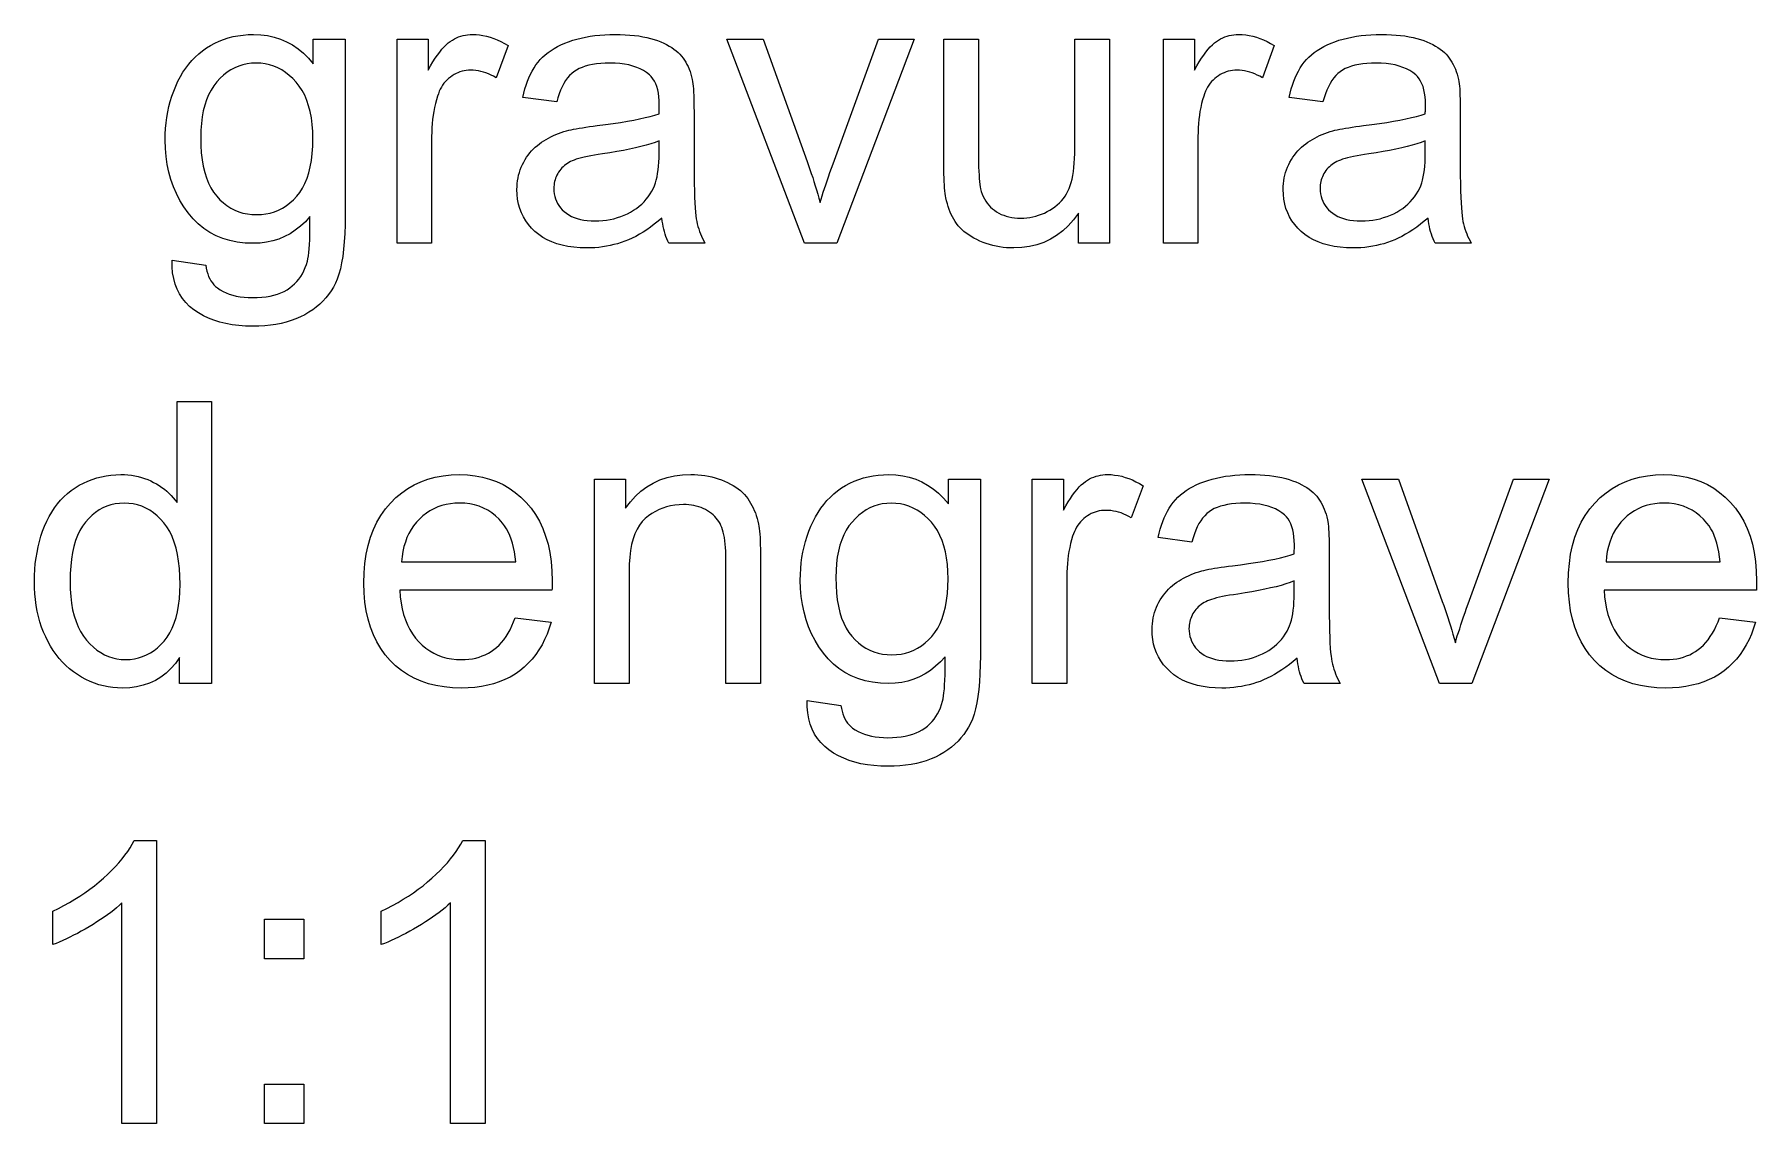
# Model space of a CAD drawing. Extents: x -99 to 297, y 0 to 529.
# Drawn here: x 225.34 to 243.66, y 377.91 to 389.49 of the extents above; entities that cross this region are included whole.
import ezdxf

# ---------------------------------------------------------------- set-up
doc = ezdxf.new("R2010")
doc.units = 0

msp = doc.modelspace()

# ---------------------------------------------------------------- linework, layer by layer
at = {"color": 7, "lineweight": 13}
for points in [[(226.8, 387.091), (227.158, 387.037), (227.163, 387.005), (227.17, 386.975), (227.179, 386.946), (227.189, 386.919), (227.2, 386.894), (227.214, 386.871), (227.229, 386.849), (227.245, 386.83), (227.263, 386.812), (227.283, 386.796), (227.311, 386.776), (227.342, 386.759), (227.374, 386.744), (227.408, 386.73), (227.445, 386.719), (227.483, 386.71), (227.524, 386.703), (227.566, 386.698), (227.611, 386.695), (227.657, 386.694), (227.707, 386.695), (227.755, 386.698), (227.8, 386.703), (227.843, 386.71), (227.884, 386.719), (227.922, 386.73), (227.958, 386.744), (227.992, 386.759), (228.023, 386.776), (228.052, 386.796), (228.079, 386.817), (228.104, 386.84), (228.128, 386.865), (228.149, 386.891), (228.169, 386.919), (228.187, 386.948), (228.203, 386.979), (228.217, 387.012), (228.23, 387.046), (228.24, 387.082), (228.246, 387.107), (228.251, 387.137), (228.255, 387.172), (228.258, 387.212), (228.261, 387.257), (228.264, 387.307), (228.265, 387.361), (228.267, 387.421), (228.267, 387.486), (228.267, 387.555), (228.218, 387.501), (228.166, 387.453), (228.111, 387.41), (228.055, 387.373), (227.996, 387.342), (227.935, 387.316), (227.871, 387.296), (227.805, 387.282), (227.736, 387.273), (227.665, 387.271), (227.578, 387.274), (227.494, 387.284), (227.415, 387.3), (227.339, 387.322), (227.268, 387.352), (227.201, 387.387), (227.137, 387.429), (227.078, 387.478), (227.023, 387.533), (226.972, 387.594), (226.925, 387.66), (226.883, 387.728), (226.846, 387.8), (226.814, 387.873), (226.787, 387.95), (226.765, 388.028), (226.748, 388.11), (226.736, 388.194), (226.729, 388.28), (226.726, 388.37), (226.727, 388.431), (226.731, 388.492), (226.736, 388.552), (226.744, 388.611), (226.754, 388.669), (226.767, 388.726), (226.781, 388.781), (226.798, 388.836), (226.817, 388.891), (226.839, 388.944), (226.862, 388.995), (226.888, 389.044), (226.915, 389.091), (226.945, 389.135), (226.977, 389.177), (227.01, 389.216), (227.046, 389.253), (227.084, 389.288), (227.123, 389.32), (227.165, 389.35), (227.209, 389.377), (227.254, 389.401), (227.3, 389.423), (227.348, 389.441), (227.398, 389.457), (227.449, 389.47), (227.501, 389.48), (227.555, 389.487), (227.61, 389.492), (227.667, 389.493), (227.743, 389.49), (227.816, 389.481), (227.886, 389.465), (227.954, 389.443), (228.018, 389.415), (228.08, 389.381), (228.14, 389.341), (228.197, 389.294), (228.251, 389.241), (228.302, 389.182), (228.302, 389.444), (228.642, 389.444), (228.642, 387.565), (228.64, 387.467), (228.637, 387.374), (228.632, 387.287), (228.625, 387.207), (228.616, 387.132), (228.604, 387.063), (228.591, 387), (228.575, 386.943), (228.558, 386.891), (228.538, 386.846), (228.516, 386.805), (228.492, 386.765), (228.465, 386.727), (228.436, 386.691), (228.405, 386.656), (228.371, 386.624), (228.334, 386.593), (228.296, 386.564), (228.254, 386.537), (228.211, 386.511), (228.165, 386.488), (228.117, 386.467), (228.067, 386.449), (228.015, 386.433), (227.961, 386.419), (227.905, 386.408), (227.846, 386.4), (227.786, 386.394), (227.724, 386.39), (227.659, 386.389), (227.583, 386.39), (227.51, 386.396), (227.439, 386.404), (227.372, 386.417), (227.308, 386.432), (227.246, 386.452), (227.188, 386.474), (227.133, 386.501), (227.08, 386.53), (227.031, 386.564), (226.986, 386.6), (226.945, 386.641), (226.91, 386.685), (226.879, 386.732), (226.853, 386.783), (226.833, 386.837), (226.817, 386.895), (226.806, 386.957), (226.801, 387.022)], [(229.194, 387.271), (229.194, 389.444), (229.526, 389.444), (229.526, 389.114), (229.551, 389.159), (229.576, 389.201), (229.6, 389.239), (229.624, 389.274), (229.648, 389.306), (229.671, 389.335), (229.694, 389.361), (229.716, 389.384), (229.738, 389.403), (229.76, 389.419), (229.782, 389.433), (229.804, 389.446), (229.826, 389.457), (229.849, 389.467), (229.873, 389.475), (229.897, 389.481), (229.921, 389.486), (229.945, 389.49), (229.971, 389.492), (229.996, 389.493), (230.034, 389.492), (230.071, 389.488), (230.108, 389.482), (230.146, 389.474), (230.184, 389.463), (230.222, 389.45), (230.26, 389.435), (230.298, 389.417), (230.336, 389.397), (230.375, 389.374), (230.248, 389.033), (230.221, 389.048), (230.194, 389.061), (230.167, 389.073), (230.14, 389.084), (230.113, 389.092), (230.086, 389.1), (230.059, 389.105), (230.032, 389.109), (230.005, 389.112), (229.978, 389.112), (229.954, 389.112), (229.93, 389.109), (229.908, 389.106), (229.885, 389.101), (229.863, 389.094), (229.842, 389.086), (229.821, 389.077), (229.8, 389.066), (229.78, 389.054), (229.761, 389.04), (229.742, 389.025), (229.725, 389.008), (229.708, 388.991), (229.693, 388.973), (229.679, 388.953), (229.665, 388.932), (229.653, 388.91), (229.642, 388.888), (229.633, 388.863), (229.624, 388.838), (229.612, 388.799), (229.602, 388.758), (229.592, 388.717), (229.584, 388.675), (229.578, 388.633), (229.572, 388.589), (229.568, 388.545), (229.565, 388.5), (229.563, 388.455), (229.562, 388.408), (229.562, 387.271)], [(232.012, 387.539), (231.971, 387.505), (231.931, 387.473), (231.891, 387.444), (231.851, 387.416), (231.811, 387.39), (231.772, 387.367), (231.733, 387.345), (231.694, 387.326), (231.656, 387.309), (231.618, 387.293), (231.58, 387.28), (231.541, 387.267), (231.502, 387.257), (231.462, 387.247), (231.422, 387.239), (231.381, 387.233), (231.339, 387.228), (231.297, 387.224), (231.255, 387.222), (231.212, 387.222), (231.142, 387.223), (231.075, 387.229), (231.012, 387.237), (230.952, 387.25), (230.895, 387.265), (230.842, 387.285), (230.792, 387.307), (230.745, 387.334), (230.701, 387.363), (230.661, 387.397), (230.625, 387.432), (230.592, 387.47), (230.563, 387.51), (230.538, 387.552), (230.517, 387.596), (230.5, 387.641), (230.486, 387.689), (230.477, 387.739), (230.471, 387.79), (230.469, 387.844), (230.47, 387.875), (230.472, 387.906), (230.475, 387.937), (230.481, 387.967), (230.487, 387.996), (230.495, 388.025), (230.505, 388.054), (230.515, 388.081), (230.528, 388.109), (230.542, 388.135), (230.557, 388.161), (230.572, 388.186), (230.589, 388.21), (230.607, 388.233), (230.625, 388.254), (230.645, 388.275), (230.665, 388.294), (230.687, 388.313), (230.709, 388.331), (230.732, 388.347), (230.756, 388.363), (230.78, 388.377), (230.805, 388.391), (230.831, 388.405), (230.857, 388.417), (230.884, 388.429), (230.911, 388.44), (230.939, 388.45), (230.968, 388.459), (230.997, 388.468), (231.02, 388.474), (231.045, 388.479), (231.072, 388.485), (231.101, 388.49), (231.133, 388.496), (231.167, 388.501), (231.203, 388.507), (231.241, 388.512), (231.282, 388.518), (231.324, 388.523), (231.411, 388.534), (231.493, 388.545), (231.571, 388.557), (231.644, 388.569), (231.712, 388.581), (231.775, 388.594), (231.834, 388.608), (231.887, 388.621), (231.937, 388.635), (231.981, 388.65), (231.982, 388.665), (231.982, 388.678), (231.982, 388.69), (231.983, 388.702), (231.983, 388.712), (231.983, 388.721), (231.983, 388.729), (231.983, 388.736), (231.983, 388.741), (231.983, 388.746), (231.982, 388.79), (231.979, 388.831), (231.974, 388.869), (231.967, 388.905), (231.957, 388.938), (231.946, 388.968), (231.932, 388.996), (231.916, 389.021), (231.899, 389.044), (231.879, 389.063), (231.849, 389.087), (231.817, 389.108), (231.782, 389.127), (231.744, 389.143), (231.703, 389.157), (231.66, 389.168), (231.614, 389.177), (231.565, 389.183), (231.514, 389.187), (231.459, 389.188), (231.409, 389.187), (231.361, 389.184), (231.316, 389.18), (231.273, 389.174), (231.234, 389.165), (231.197, 389.155), (231.162, 389.143), (231.131, 389.13), (231.102, 389.114), (231.076, 389.097), (231.052, 389.077), (231.029, 389.055), (231.007, 389.03), (230.987, 389.002), (230.968, 388.971), (230.95, 388.937), (230.934, 388.901), (230.919, 388.862), (230.905, 388.82), (230.893, 388.775), (230.532, 388.824), (230.543, 388.869), (230.555, 388.913), (230.568, 388.955), (230.582, 388.995), (230.597, 389.033), (230.614, 389.069), (230.632, 389.104), (230.652, 389.137), (230.672, 389.168), (230.694, 389.197), (230.718, 389.225), (230.743, 389.252), (230.771, 389.277), (230.8, 389.301), (230.832, 389.323), (230.865, 389.344), (230.901, 389.364), (230.938, 389.383), (230.978, 389.4), (231.019, 389.416), (231.063, 389.431), (231.107, 389.444), (231.153, 389.455), (231.2, 389.465), (231.249, 389.474), (231.299, 389.481), (231.35, 389.486), (231.403, 389.49), (231.457, 389.492), (231.513, 389.493), (231.567, 389.492), (231.62, 389.49), (231.67, 389.487), (231.719, 389.483), (231.765, 389.477), (231.809, 389.469), (231.851, 389.461), (231.891, 389.451), (231.929, 389.44), (231.965, 389.428), (231.999, 389.414), (232.031, 389.4), (232.061, 389.385), (232.089, 389.37), (232.116, 389.354), (232.14, 389.337), (232.163, 389.319), (232.184, 389.301), (232.203, 389.282), (232.221, 389.263), (232.237, 389.242), (232.251, 389.221), (232.265, 389.199), (232.278, 389.175), (232.29, 389.151), (232.301, 389.125), (232.311, 389.098), (232.32, 389.071), (232.328, 389.042), (232.335, 389.012), (232.339, 388.992), (232.342, 388.968), (232.345, 388.942), (232.347, 388.913), (232.349, 388.88), (232.351, 388.845), (232.352, 388.806), (232.353, 388.765), (232.353, 388.72), (232.354, 388.672), (232.354, 388.181), (232.354, 388.082), (232.355, 387.991), (232.356, 387.907), (232.357, 387.831), (232.36, 387.762), (232.362, 387.701), (232.365, 387.647), (232.369, 387.601), (232.373, 387.563), (232.377, 387.532), (232.382, 387.504), (232.388, 387.478), (232.395, 387.451), (232.403, 387.424), (232.412, 387.398), (232.422, 387.372), (232.433, 387.347), (232.444, 387.321), (232.457, 387.296), (232.47, 387.271), (232.086, 387.271), (232.075, 387.294), (232.064, 387.318), (232.055, 387.343), (232.046, 387.369), (232.038, 387.395), (232.032, 387.422), (232.025, 387.45), (232.02, 387.479), (232.016, 387.508)], [(233.528, 387.271), (232.702, 389.444), (233.09, 389.444), (233.557, 388.142), (233.572, 388.1), (233.587, 388.057), (233.601, 388.014), (233.616, 387.971), (233.63, 387.928), (233.643, 387.884), (233.657, 387.839), (233.67, 387.795), (233.683, 387.75), (233.696, 387.704), (233.706, 387.74), (233.717, 387.776), (233.729, 387.814), (233.742, 387.853), (233.755, 387.894), (233.769, 387.936), (233.784, 387.979), (233.8, 388.024), (233.816, 388.07), (233.833, 388.118), (234.316, 389.444), (234.695, 389.444), (233.872, 387.271)], [(236.444, 387.271), (236.444, 387.59), (236.392, 387.52), (236.336, 387.457), (236.276, 387.402), (236.212, 387.354), (236.145, 387.314), (236.074, 387.28), (236, 387.255), (235.922, 387.236), (235.84, 387.225), (235.755, 387.222), (235.717, 387.222), (235.679, 387.224), (235.642, 387.228), (235.605, 387.233), (235.569, 387.24), (235.533, 387.248), (235.498, 387.258), (235.463, 387.269), (235.429, 387.281), (235.396, 387.295), (235.363, 387.31), (235.332, 387.326), (235.303, 387.343), (235.276, 387.36), (235.25, 387.378), (235.226, 387.397), (235.204, 387.417), (235.184, 387.437), (235.165, 387.458), (235.148, 387.48), (235.132, 387.503), (235.118, 387.527), (235.104, 387.552), (235.091, 387.578), (235.079, 387.604), (235.068, 387.632), (235.058, 387.661), (235.049, 387.691), (235.041, 387.722), (235.034, 387.754), (235.03, 387.777), (235.026, 387.802), (235.023, 387.83), (235.02, 387.861), (235.018, 387.894), (235.016, 387.929), (235.014, 387.968), (235.013, 388.008), (235.012, 388.052), (235.012, 388.097), (235.012, 389.444), (235.38, 389.444), (235.38, 388.239), (235.38, 388.183), (235.381, 388.131), (235.382, 388.082), (235.384, 388.038), (235.386, 387.997), (235.388, 387.96), (235.391, 387.927), (235.395, 387.897), (235.398, 387.872), (235.403, 387.85), (235.41, 387.821), (235.42, 387.794), (235.431, 387.768), (235.443, 387.744), (235.457, 387.72), (235.473, 387.698), (235.49, 387.677), (235.508, 387.657), (235.528, 387.639), (235.55, 387.622), (235.573, 387.606), (235.597, 387.592), (235.622, 387.579), (235.649, 387.569), (235.676, 387.559), (235.704, 387.552), (235.734, 387.546), (235.764, 387.542), (235.796, 387.54), (235.828, 387.539), (235.861, 387.54), (235.894, 387.542), (235.926, 387.546), (235.958, 387.552), (235.989, 387.56), (236.02, 387.569), (236.05, 387.58), (236.081, 387.593), (236.11, 387.608), (236.139, 387.624), (236.168, 387.641), (236.194, 387.66), (236.219, 387.68), (236.242, 387.701), (236.264, 387.724), (236.283, 387.748), (236.301, 387.773), (236.318, 387.799), (236.332, 387.826), (236.345, 387.855), (236.357, 387.885), (236.367, 387.919), (236.376, 387.955), (236.384, 387.993), (236.39, 388.034), (236.396, 388.078), (236.4, 388.124), (236.403, 388.173), (236.405, 388.225), (236.405, 388.28), (236.405, 389.444), (236.774, 389.444), (236.774, 387.271)], [(237.347, 387.271), (237.347, 389.444), (237.678, 389.444), (237.678, 389.114), (237.704, 389.159), (237.728, 389.201), (237.753, 389.239), (237.777, 389.274), (237.8, 389.306), (237.824, 389.335), (237.846, 389.361), (237.869, 389.384), (237.891, 389.403), (237.913, 389.419), (237.934, 389.433), (237.956, 389.446), (237.979, 389.457), (238.002, 389.467), (238.025, 389.475), (238.049, 389.481), (238.074, 389.486), (238.098, 389.49), (238.123, 389.492), (238.149, 389.493), (238.186, 389.492), (238.224, 389.488), (238.261, 389.482), (238.299, 389.474), (238.337, 389.463), (238.375, 389.45), (238.413, 389.435), (238.451, 389.417), (238.489, 389.397), (238.528, 389.374), (238.401, 389.033), (238.374, 389.048), (238.347, 389.061), (238.32, 389.073), (238.293, 389.084), (238.266, 389.092), (238.239, 389.1), (238.212, 389.105), (238.185, 389.109), (238.158, 389.112), (238.131, 389.112), (238.107, 389.112), (238.083, 389.109), (238.06, 389.106), (238.038, 389.101), (238.016, 389.094), (237.995, 389.086), (237.974, 389.077), (237.953, 389.066), (237.933, 389.054), (237.914, 389.04), (237.895, 389.025), (237.877, 389.008), (237.861, 388.991), (237.846, 388.973), (237.831, 388.953), (237.818, 388.932), (237.806, 388.91), (237.795, 388.888), (237.785, 388.863), (237.777, 388.838), (237.765, 388.799), (237.754, 388.758), (237.745, 388.717), (237.737, 388.675), (237.731, 388.633), (237.725, 388.589), (237.721, 388.545), (237.718, 388.5), (237.716, 388.455), (237.715, 388.408), (237.715, 387.271)], [(240.165, 387.539), (240.124, 387.505), (240.083, 387.473), (240.043, 387.444), (240.003, 387.416), (239.964, 387.39), (239.925, 387.367), (239.886, 387.345), (239.847, 387.326), (239.809, 387.309), (239.771, 387.293), (239.733, 387.28), (239.694, 387.267), (239.655, 387.257), (239.615, 387.247), (239.575, 387.239), (239.534, 387.233), (239.492, 387.228), (239.45, 387.224), (239.408, 387.222), (239.365, 387.222), (239.295, 387.223), (239.228, 387.229), (239.165, 387.237), (239.105, 387.25), (239.048, 387.265), (238.994, 387.285), (238.944, 387.307), (238.898, 387.334), (238.854, 387.363), (238.814, 387.397), (238.778, 387.432), (238.745, 387.47), (238.716, 387.51), (238.691, 387.552), (238.67, 387.596), (238.652, 387.641), (238.639, 387.689), (238.629, 387.739), (238.624, 387.79), (238.622, 387.844), (238.622, 387.875), (238.625, 387.906), (238.628, 387.937), (238.633, 387.967), (238.64, 387.996), (238.648, 388.025), (238.657, 388.054), (238.668, 388.081), (238.681, 388.109), (238.694, 388.135), (238.709, 388.161), (238.725, 388.186), (238.742, 388.21), (238.76, 388.233), (238.778, 388.254), (238.798, 388.275), (238.818, 388.294), (238.839, 388.313), (238.862, 388.331), (238.885, 388.347), (238.909, 388.363), (238.933, 388.377), (238.958, 388.391), (238.984, 388.405), (239.01, 388.417), (239.037, 388.429), (239.064, 388.44), (239.092, 388.45), (239.121, 388.459), (239.15, 388.468), (239.172, 388.474), (239.197, 388.479), (239.225, 388.485), (239.254, 388.49), (239.286, 388.496), (239.32, 388.501), (239.356, 388.507), (239.394, 388.512), (239.434, 388.518), (239.477, 388.523), (239.564, 388.534), (239.646, 388.545), (239.724, 388.557), (239.796, 388.569), (239.864, 388.581), (239.928, 388.594), (239.986, 388.608), (240.04, 388.621), (240.089, 388.635), (240.134, 388.65), (240.134, 388.665), (240.135, 388.678), (240.135, 388.69), (240.135, 388.702), (240.136, 388.712), (240.136, 388.721), (240.136, 388.729), (240.136, 388.736), (240.136, 388.741), (240.136, 388.746), (240.135, 388.79), (240.132, 388.831), (240.127, 388.869), (240.119, 388.905), (240.11, 388.938), (240.098, 388.968), (240.085, 388.996), (240.069, 389.021), (240.052, 389.044), (240.032, 389.063), (240.002, 389.087), (239.97, 389.108), (239.935, 389.127), (239.897, 389.143), (239.856, 389.157), (239.813, 389.168), (239.767, 389.177), (239.718, 389.183), (239.666, 389.187), (239.612, 389.188), (239.562, 389.187), (239.514, 389.184), (239.468, 389.18), (239.426, 389.174), (239.386, 389.165), (239.349, 389.155), (239.315, 389.143), (239.283, 389.13), (239.255, 389.114), (239.228, 389.097), (239.204, 389.077), (239.182, 389.055), (239.16, 389.03), (239.14, 389.002), (239.121, 388.971), (239.103, 388.937), (239.087, 388.901), (239.072, 388.862), (239.058, 388.82), (239.045, 388.775), (238.685, 388.824), (238.696, 388.869), (238.707, 388.913), (238.72, 388.955), (238.735, 388.995), (238.75, 389.033), (238.767, 389.069), (238.785, 389.104), (238.804, 389.137), (238.825, 389.168), (238.847, 389.197), (238.87, 389.225), (238.896, 389.252), (238.923, 389.277), (238.953, 389.301), (238.984, 389.323), (239.018, 389.344), (239.054, 389.364), (239.091, 389.383), (239.131, 389.4), (239.172, 389.416), (239.215, 389.431), (239.26, 389.444), (239.306, 389.455), (239.353, 389.465), (239.402, 389.474), (239.452, 389.481), (239.503, 389.486), (239.556, 389.49), (239.61, 389.492), (239.665, 389.493), (239.72, 389.492), (239.773, 389.49), (239.823, 389.487), (239.871, 389.483), (239.918, 389.477), (239.962, 389.469), (240.004, 389.461), (240.044, 389.451), (240.082, 389.44), (240.118, 389.428), (240.151, 389.414), (240.184, 389.4), (240.214, 389.385), (240.242, 389.37), (240.269, 389.354), (240.293, 389.337), (240.316, 389.319), (240.337, 389.301), (240.356, 389.282), (240.373, 389.263), (240.389, 389.242), (240.404, 389.221), (240.418, 389.199), (240.431, 389.175), (240.443, 389.151), (240.454, 389.125), (240.464, 389.098), (240.473, 389.071), (240.481, 389.042), (240.488, 389.012), (240.492, 388.992), (240.495, 388.968), (240.497, 388.942), (240.5, 388.913), (240.502, 388.88), (240.503, 388.845), (240.505, 388.806), (240.506, 388.765), (240.506, 388.72), (240.506, 388.672), (240.506, 388.181), (240.507, 388.082), (240.507, 387.991), (240.509, 387.907), (240.51, 387.831), (240.512, 387.762), (240.515, 387.701), (240.518, 387.647), (240.522, 387.601), (240.526, 387.563), (240.53, 387.532), (240.535, 387.504), (240.541, 387.478), (240.548, 387.451), (240.556, 387.424), (240.565, 387.398), (240.575, 387.372), (240.585, 387.347), (240.597, 387.321), (240.61, 387.296), (240.623, 387.271), (240.238, 387.271), (240.227, 387.294), (240.217, 387.318), (240.208, 387.343), (240.199, 387.369), (240.191, 387.395), (240.184, 387.422), (240.178, 387.45), (240.173, 387.479), (240.168, 387.508)], [(227.105, 388.396), (227.106, 388.313), (227.111, 388.234), (227.12, 388.16), (227.132, 388.091), (227.147, 388.026), (227.166, 387.966), (227.188, 387.911), (227.213, 387.86), (227.242, 387.814), (227.275, 387.772), (227.309, 387.735), (227.346, 387.701), (227.384, 387.672), (227.424, 387.646), (227.466, 387.625), (227.509, 387.607), (227.554, 387.593), (227.601, 387.583), (227.65, 387.578), (227.7, 387.576), (227.75, 387.578), (227.798, 387.583), (227.845, 387.593), (227.89, 387.607), (227.933, 387.624), (227.975, 387.646), (228.015, 387.671), (228.054, 387.701), (228.091, 387.734), (228.126, 387.771), (228.158, 387.812), (228.188, 387.858), (228.213, 387.908), (228.236, 387.963), (228.255, 388.022), (228.27, 388.085), (228.282, 388.153), (228.291, 388.226), (228.296, 388.303), (228.298, 388.384), (228.296, 388.462), (228.291, 388.536), (228.282, 388.606), (228.269, 388.672), (228.253, 388.734), (228.234, 388.792), (228.211, 388.846), (228.184, 388.897), (228.154, 388.943), (228.121, 388.986), (228.085, 389.024), (228.047, 389.058), (228.008, 389.089), (227.967, 389.115), (227.926, 389.137), (227.882, 389.156), (227.837, 389.17), (227.791, 389.18), (227.743, 389.186), (227.694, 389.188), (227.646, 389.186), (227.599, 389.18), (227.553, 389.17), (227.509, 389.156), (227.467, 389.138), (227.426, 389.116), (227.386, 389.09), (227.348, 389.06), (227.312, 389.027), (227.277, 388.989), (227.244, 388.947), (227.215, 388.901), (227.189, 388.851), (227.167, 388.798), (227.148, 388.741), (227.132, 388.68), (227.12, 388.615), (227.112, 388.546), (227.106, 388.473)], [(231.981, 388.361), (231.939, 388.345), (231.893, 388.33), (231.843, 388.314), (231.789, 388.3), (231.731, 388.286), (231.668, 388.272), (231.602, 388.259), (231.532, 388.246), (231.458, 388.234), (231.38, 388.222), (231.335, 388.216), (231.294, 388.209), (231.255, 388.202), (231.219, 388.195), (231.186, 388.187), (231.155, 388.18), (231.127, 388.172), (231.101, 388.165), (231.078, 388.157), (231.058, 388.149), (231.04, 388.14), (231.022, 388.131), (231.006, 388.121), (230.99, 388.11), (230.975, 388.098), (230.961, 388.086), (230.948, 388.073), (230.935, 388.059), (230.924, 388.044), (230.913, 388.029), (230.903, 388.013), (230.895, 387.997), (230.887, 387.98), (230.88, 387.963), (230.875, 387.946), (230.87, 387.928), (230.866, 387.91), (230.864, 387.892), (230.862, 387.873), (230.862, 387.854), (230.863, 387.825), (230.866, 387.797), (230.872, 387.77), (230.88, 387.744), (230.89, 387.719), (230.902, 387.695), (230.916, 387.672), (230.933, 387.65), (230.952, 387.628), (230.973, 387.608), (230.997, 387.59), (231.022, 387.573), (231.05, 387.558), (231.079, 387.545), (231.111, 387.535), (231.144, 387.526), (231.18, 387.519), (231.218, 387.514), (231.258, 387.511), (231.3, 387.51), (231.342, 387.511), (231.383, 387.514), (231.423, 387.518), (231.462, 387.525), (231.501, 387.533), (231.538, 387.544), (231.575, 387.556), (231.61, 387.57), (231.645, 387.586), (231.678, 387.603), (231.711, 387.622), (231.741, 387.643), (231.77, 387.665), (231.797, 387.689), (231.822, 387.713), (231.846, 387.74), (231.867, 387.767), (231.887, 387.796), (231.905, 387.826), (231.922, 387.858), (231.933, 387.884), (231.943, 387.913), (231.952, 387.944), (231.96, 387.977), (231.966, 388.012), (231.972, 388.051), (231.976, 388.091), (231.979, 388.134), (231.981, 388.179), (231.981, 388.226)], [(240.134, 388.361), (240.092, 388.345), (240.046, 388.33), (239.996, 388.314), (239.941, 388.3), (239.883, 388.286), (239.821, 388.272), (239.755, 388.259), (239.685, 388.246), (239.611, 388.234), (239.532, 388.222), (239.488, 388.216), (239.447, 388.209), (239.408, 388.202), (239.372, 388.195), (239.338, 388.187), (239.308, 388.18), (239.28, 388.172), (239.254, 388.165), (239.231, 388.157), (239.211, 388.149), (239.193, 388.14), (239.175, 388.131), (239.158, 388.121), (239.143, 388.11), (239.128, 388.098), (239.114, 388.086), (239.1, 388.073), (239.088, 388.059), (239.076, 388.044), (239.066, 388.029), (239.056, 388.013), (239.047, 387.997), (239.04, 387.98), (239.033, 387.963), (239.027, 387.946), (239.023, 387.928), (239.019, 387.91), (239.017, 387.892), (239.015, 387.873), (239.015, 387.854), (239.016, 387.825), (239.019, 387.797), (239.025, 387.77), (239.032, 387.744), (239.043, 387.719), (239.055, 387.695), (239.069, 387.672), (239.086, 387.65), (239.105, 387.628), (239.126, 387.608), (239.15, 387.59), (239.175, 387.573), (239.202, 387.558), (239.232, 387.545), (239.264, 387.535), (239.297, 387.526), (239.333, 387.519), (239.371, 387.514), (239.411, 387.511), (239.453, 387.51), (239.495, 387.511), (239.536, 387.514), (239.576, 387.518), (239.615, 387.525), (239.654, 387.533), (239.691, 387.544), (239.727, 387.556), (239.763, 387.57), (239.798, 387.586), (239.831, 387.603), (239.863, 387.622), (239.894, 387.643), (239.923, 387.665), (239.95, 387.689), (239.975, 387.713), (239.998, 387.74), (240.02, 387.767), (240.04, 387.796), (240.058, 387.826), (240.075, 387.858), (240.086, 387.884), (240.096, 387.913), (240.105, 387.944), (240.113, 387.977), (240.119, 388.012), (240.125, 388.051), (240.129, 388.091), (240.132, 388.134), (240.133, 388.179), (240.134, 388.226)], [(226.879, 382.589), (226.879, 382.863), (226.835, 382.801), (226.788, 382.746), (226.737, 382.698), (226.682, 382.656), (226.623, 382.62), (226.561, 382.591), (226.494, 382.569), (226.423, 382.552), (226.349, 382.543), (226.271, 382.539), (226.219, 382.541), (226.168, 382.545), (226.119, 382.552), (226.07, 382.562), (226.021, 382.575), (225.974, 382.591), (225.927, 382.61), (225.882, 382.631), (225.837, 382.655), (225.793, 382.683), (225.75, 382.712), (225.71, 382.745), (225.671, 382.779), (225.634, 382.815), (225.6, 382.854), (225.567, 382.895), (225.536, 382.939), (225.507, 382.985), (225.48, 383.033), (225.455, 383.083), (225.433, 383.135), (225.412, 383.189), (225.394, 383.244), (225.379, 383.3), (225.365, 383.359), (225.355, 383.419), (225.346, 383.48), (225.34, 383.543), (225.337, 383.607), (225.336, 383.673), (225.337, 383.738), (225.34, 383.801), (225.345, 383.863), (225.353, 383.924), (225.363, 383.983), (225.375, 384.042), (225.389, 384.099), (225.405, 384.155), (225.423, 384.21), (225.444, 384.263), (225.467, 384.315), (225.492, 384.365), (225.519, 384.411), (225.548, 384.456), (225.58, 384.498), (225.613, 384.537), (225.649, 384.574), (225.687, 384.608), (225.727, 384.64), (225.769, 384.67), (225.813, 384.697), (225.858, 384.721), (225.904, 384.742), (225.951, 384.76), (225.999, 384.776), (226.048, 384.788), (226.098, 384.798), (226.149, 384.805), (226.201, 384.809), (226.254, 384.811), (226.293, 384.81), (226.331, 384.808), (226.368, 384.803), (226.405, 384.798), (226.44, 384.79), (226.475, 384.781), (226.508, 384.77), (226.541, 384.758), (226.573, 384.744), (226.604, 384.728), (226.634, 384.711), (226.663, 384.693), (226.691, 384.674), (226.718, 384.654), (226.743, 384.633), (226.768, 384.611), (226.791, 384.587), (226.813, 384.563), (226.834, 384.538), (226.854, 384.512), (226.854, 385.589), (227.22, 385.589), (227.22, 382.589)], [(230.452, 383.288), (230.832, 383.241), (230.813, 383.176), (230.79, 383.114), (230.764, 383.055), (230.736, 382.998), (230.704, 382.945), (230.669, 382.895), (230.631, 382.848), (230.59, 382.803), (230.546, 382.762), (230.499, 382.724), (230.449, 382.689), (230.396, 382.657), (230.34, 382.63), (230.282, 382.606), (230.221, 382.585), (230.158, 382.569), (230.091, 382.556), (230.023, 382.547), (229.951, 382.541), (229.876, 382.539), (229.783, 382.542), (229.694, 382.551), (229.608, 382.566), (229.527, 382.586), (229.449, 382.613), (229.375, 382.645), (229.306, 382.683), (229.24, 382.727), (229.178, 382.777), (229.12, 382.833), (229.067, 382.894), (229.02, 382.96), (228.978, 383.031), (228.942, 383.106), (228.911, 383.186), (228.886, 383.271), (228.866, 383.36), (228.852, 383.454), (228.844, 383.553), (228.841, 383.657), (228.844, 383.764), (228.852, 383.866), (228.866, 383.964), (228.886, 384.056), (228.912, 384.144), (228.943, 384.226), (228.979, 384.304), (229.022, 384.377), (229.07, 384.445), (229.123, 384.508), (229.182, 384.566), (229.243, 384.617), (229.308, 384.663), (229.376, 384.702), (229.448, 384.735), (229.523, 384.762), (229.601, 384.784), (229.683, 384.799), (229.768, 384.808), (229.856, 384.811), (229.942, 384.808), (230.024, 384.799), (230.103, 384.784), (230.179, 384.763), (230.252, 384.737), (230.322, 384.704), (230.388, 384.665), (230.451, 384.621), (230.511, 384.571), (230.568, 384.514), (230.621, 384.452), (230.668, 384.386), (230.709, 384.314), (230.745, 384.238), (230.775, 384.157), (230.8, 384.071), (230.82, 383.98), (230.833, 383.885), (230.842, 383.784), (230.844, 383.679), (230.844, 383.672), (230.844, 383.665), (230.844, 383.657), (230.844, 383.648), (230.844, 383.638), (230.844, 383.628), (230.843, 383.617), (230.843, 383.606), (230.843, 383.594), (230.842, 383.581), (229.222, 383.581), (229.227, 383.511), (229.236, 383.444), (229.248, 383.381), (229.264, 383.321), (229.283, 383.265), (229.304, 383.212), (229.33, 383.162), (229.358, 383.115), (229.389, 383.072), (229.424, 383.033), (229.462, 382.996), (229.501, 382.964), (229.542, 382.936), (229.584, 382.911), (229.629, 382.89), (229.675, 382.873), (229.723, 382.859), (229.773, 382.85), (229.825, 382.844), (229.879, 382.842), (229.918, 382.843), (229.957, 382.847), (229.995, 382.852), (230.031, 382.859), (230.066, 382.869), (230.1, 382.881), (230.133, 382.894), (230.165, 382.91), (230.195, 382.928), (230.224, 382.949), (230.252, 382.971), (230.279, 382.996), (230.305, 383.024), (230.329, 383.054), (230.353, 383.087), (230.375, 383.122), (230.396, 383.16), (230.416, 383.2), (230.434, 383.243)], [(231.295, 382.589), (231.295, 384.762), (231.626, 384.762), (231.626, 384.453), (231.676, 384.521), (231.73, 384.582), (231.789, 384.635), (231.852, 384.682), (231.919, 384.721), (231.99, 384.754), (232.066, 384.779), (232.145, 384.797), (232.23, 384.807), (232.318, 384.811), (232.357, 384.81), (232.395, 384.808), (232.433, 384.805), (232.47, 384.8), (232.506, 384.793), (232.542, 384.785), (232.577, 384.776), (232.612, 384.766), (232.646, 384.754), (232.679, 384.74), (232.711, 384.726), (232.742, 384.71), (232.77, 384.694), (232.798, 384.677), (232.823, 384.659), (232.847, 384.64), (232.869, 384.62), (232.89, 384.599), (232.908, 384.578), (232.926, 384.555), (232.941, 384.532), (232.956, 384.508), (232.97, 384.482), (232.983, 384.457), (232.995, 384.43), (233.006, 384.402), (233.016, 384.374), (233.025, 384.344), (233.033, 384.314), (233.04, 384.283), (233.044, 384.261), (233.048, 384.236), (233.051, 384.208), (233.053, 384.177), (233.056, 384.142), (233.057, 384.105), (233.059, 384.064), (233.06, 384.021), (233.06, 383.974), (233.061, 383.925), (233.061, 382.589), (232.692, 382.589), (232.692, 383.91), (232.692, 383.954), (232.691, 383.996), (232.688, 384.035), (232.685, 384.072), (232.682, 384.107), (232.677, 384.14), (232.671, 384.17), (232.665, 384.198), (232.658, 384.224), (232.649, 384.247), (232.64, 384.269), (232.63, 384.29), (232.618, 384.31), (232.604, 384.329), (232.59, 384.347), (232.574, 384.365), (232.557, 384.381), (232.538, 384.397), (232.518, 384.411), (232.497, 384.425), (232.475, 384.438), (232.452, 384.449), (232.428, 384.459), (232.403, 384.468), (232.378, 384.475), (232.352, 384.481), (232.325, 384.486), (232.297, 384.489), (232.269, 384.491), (232.24, 384.492), (232.194, 384.49), (232.149, 384.486), (232.105, 384.478), (232.062, 384.468), (232.021, 384.454), (231.981, 384.438), (231.942, 384.418), (231.905, 384.396), (231.869, 384.371), (231.834, 384.342), (231.801, 384.31), (231.772, 384.272), (231.747, 384.229), (231.725, 384.18), (231.706, 384.126), (231.69, 384.066), (231.678, 384.002), (231.67, 383.932), (231.665, 383.856), (231.663, 383.775), (231.663, 382.589)], [(233.558, 382.408), (233.916, 382.355), (233.921, 382.323), (233.928, 382.293), (233.937, 382.264), (233.947, 382.237), (233.959, 382.212), (233.972, 382.189), (233.987, 382.167), (234.003, 382.148), (234.021, 382.13), (234.041, 382.114), (234.069, 382.094), (234.1, 382.077), (234.132, 382.062), (234.167, 382.048), (234.203, 382.037), (234.242, 382.028), (234.282, 382.021), (234.324, 382.016), (234.369, 382.012), (234.415, 382.011), (234.465, 382.012), (234.513, 382.016), (234.558, 382.021), (234.601, 382.028), (234.642, 382.037), (234.68, 382.048), (234.716, 382.062), (234.75, 382.077), (234.781, 382.094), (234.81, 382.114), (234.837, 382.135), (234.862, 382.158), (234.886, 382.183), (234.907, 382.209), (234.927, 382.237), (234.945, 382.266), (234.961, 382.297), (234.975, 382.33), (234.988, 382.364), (234.999, 382.4), (235.004, 382.425), (235.009, 382.455), (235.013, 382.49), (235.017, 382.53), (235.02, 382.575), (235.022, 382.624), (235.024, 382.679), (235.025, 382.739), (235.025, 382.803), (235.025, 382.873), (234.976, 382.819), (234.924, 382.771), (234.87, 382.728), (234.813, 382.691), (234.754, 382.66), (234.693, 382.634), (234.629, 382.614), (234.563, 382.6), (234.494, 382.591), (234.424, 382.589), (234.336, 382.592), (234.252, 382.601), (234.173, 382.618), (234.097, 382.64), (234.026, 382.669), (233.959, 382.705), (233.895, 382.747), (233.836, 382.795), (233.781, 382.85), (233.73, 382.912), (233.683, 382.978), (233.641, 383.046), (233.605, 383.117), (233.573, 383.191), (233.546, 383.267), (233.524, 383.346), (233.506, 383.428), (233.494, 383.512), (233.487, 383.598), (233.484, 383.687), (233.485, 383.749), (233.489, 383.81), (233.494, 383.87), (233.502, 383.929), (233.512, 383.986), (233.525, 384.043), (233.539, 384.099), (233.556, 384.154), (233.575, 384.208), (233.597, 384.261), (233.62, 384.313), (233.646, 384.362), (233.673, 384.408), (233.703, 384.453), (233.735, 384.494), (233.768, 384.534), (233.804, 384.571), (233.842, 384.606), (233.881, 384.638), (233.923, 384.668), (233.967, 384.695), (234.012, 384.719), (234.058, 384.741), (234.106, 384.759), (234.156, 384.775), (234.207, 384.788), (234.259, 384.798), (234.313, 384.805), (234.369, 384.809), (234.426, 384.811), (234.501, 384.808), (234.574, 384.798), (234.644, 384.783), (234.712, 384.761), (234.777, 384.733), (234.839, 384.699), (234.898, 384.658), (234.955, 384.612), (235.009, 384.559), (235.06, 384.5), (235.06, 384.762), (235.4, 384.762), (235.4, 382.883), (235.399, 382.785), (235.396, 382.692), (235.39, 382.605), (235.383, 382.525), (235.374, 382.45), (235.362, 382.381), (235.349, 382.318), (235.334, 382.26), (235.316, 382.209), (235.296, 382.164), (235.274, 382.122), (235.25, 382.083), (235.223, 382.045), (235.194, 382.009), (235.163, 381.974), (235.129, 381.942), (235.092, 381.911), (235.054, 381.882), (235.013, 381.855), (234.969, 381.829), (234.923, 381.806), (234.875, 381.785), (234.825, 381.767), (234.773, 381.751), (234.719, 381.737), (234.663, 381.726), (234.605, 381.718), (234.544, 381.711), (234.482, 381.708), (234.417, 381.707), (234.341, 381.708), (234.268, 381.714), (234.198, 381.722), (234.13, 381.735), (234.066, 381.75), (234.005, 381.77), (233.946, 381.792), (233.891, 381.819), (233.839, 381.848), (233.789, 381.882), (233.744, 381.918), (233.703, 381.959), (233.668, 382.002), (233.637, 382.05), (233.612, 382.101), (233.591, 382.155), (233.575, 382.213), (233.565, 382.275), (233.559, 382.34)], [(235.952, 382.589), (235.952, 384.762), (236.284, 384.762), (236.284, 384.432), (236.309, 384.477), (236.334, 384.519), (236.358, 384.557), (236.382, 384.592), (236.406, 384.624), (236.429, 384.653), (236.452, 384.679), (236.474, 384.701), (236.496, 384.721), (236.518, 384.737), (236.54, 384.751), (236.562, 384.764), (236.584, 384.775), (236.607, 384.784), (236.631, 384.792), (236.655, 384.799), (236.679, 384.804), (236.704, 384.808), (236.729, 384.81), (236.754, 384.811), (236.792, 384.81), (236.829, 384.806), (236.867, 384.8), (236.904, 384.792), (236.942, 384.781), (236.98, 384.768), (237.018, 384.753), (237.056, 384.735), (237.095, 384.715), (237.133, 384.692), (237.006, 384.35), (236.979, 384.366), (236.952, 384.379), (236.925, 384.391), (236.898, 384.402), (236.871, 384.41), (236.844, 384.418), (236.817, 384.423), (236.79, 384.427), (236.763, 384.429), (236.736, 384.43), (236.712, 384.43), (236.689, 384.427), (236.666, 384.424), (236.643, 384.419), (236.621, 384.412), (236.6, 384.404), (236.579, 384.395), (236.559, 384.384), (236.539, 384.371), (236.519, 384.358), (236.5, 384.343), (236.483, 384.326), (236.466, 384.309), (236.451, 384.29), (236.437, 384.271), (236.424, 384.25), (236.411, 384.228), (236.401, 384.205), (236.391, 384.181), (236.382, 384.156), (236.37, 384.116), (236.36, 384.076), (236.351, 384.035), (236.343, 383.993), (236.336, 383.95), (236.33, 383.907), (236.326, 383.863), (236.323, 383.818), (236.321, 383.773), (236.321, 383.726), (236.321, 382.589)], [(238.77, 382.857), (238.729, 382.823), (238.689, 382.791), (238.649, 382.761), (238.609, 382.734), (238.569, 382.708), (238.53, 382.685), (238.491, 382.663), (238.452, 382.644), (238.414, 382.626), (238.376, 382.611), (238.338, 382.597), (238.299, 382.585), (238.26, 382.575), (238.22, 382.565), (238.18, 382.557), (238.139, 382.551), (238.098, 382.546), (238.056, 382.542), (238.013, 382.54), (237.97, 382.539), (237.9, 382.541), (237.833, 382.546), (237.77, 382.555), (237.71, 382.567), (237.653, 382.583), (237.6, 382.602), (237.55, 382.625), (237.503, 382.651), (237.46, 382.681), (237.419, 382.714), (237.383, 382.75), (237.35, 382.788), (237.321, 382.828), (237.296, 382.87), (237.275, 382.914), (237.258, 382.959), (237.244, 383.007), (237.235, 383.057), (237.229, 383.108), (237.227, 383.162), (237.228, 383.193), (237.23, 383.224), (237.234, 383.255), (237.239, 383.285), (237.245, 383.314), (237.253, 383.343), (237.263, 383.371), (237.274, 383.399), (237.286, 383.426), (237.3, 383.453), (237.315, 383.479), (237.331, 383.504), (237.347, 383.528), (237.365, 383.55), (237.384, 383.572), (237.403, 383.593), (237.424, 383.612), (237.445, 383.631), (237.467, 383.648), (237.49, 383.665), (237.514, 383.681), (237.538, 383.695), (237.563, 383.709), (237.589, 383.723), (237.615, 383.735), (237.642, 383.747), (237.669, 383.758), (237.697, 383.768), (237.726, 383.777), (237.755, 383.786), (237.778, 383.791), (237.803, 383.797), (237.83, 383.803), (237.86, 383.808), (237.891, 383.814), (237.925, 383.819), (237.961, 383.825), (237.999, 383.83), (238.04, 383.836), (238.083, 383.841), (238.169, 383.852), (238.252, 383.863), (238.329, 383.875), (238.402, 383.887), (238.47, 383.899), (238.533, 383.912), (238.592, 383.925), (238.646, 383.939), (238.695, 383.953), (238.739, 383.968), (238.74, 383.982), (238.74, 383.996), (238.74, 384.008), (238.741, 384.02), (238.741, 384.03), (238.741, 384.039), (238.741, 384.047), (238.741, 384.054), (238.741, 384.059), (238.741, 384.064), (238.74, 384.108), (238.737, 384.149), (238.732, 384.187), (238.725, 384.223), (238.715, 384.256), (238.704, 384.286), (238.69, 384.314), (238.675, 384.339), (238.657, 384.361), (238.637, 384.381), (238.607, 384.405), (238.575, 384.426), (238.54, 384.445), (238.502, 384.461), (238.462, 384.475), (238.418, 384.486), (238.372, 384.495), (238.323, 384.501), (238.272, 384.505), (238.218, 384.506), (238.167, 384.505), (238.119, 384.502), (238.074, 384.498), (238.031, 384.491), (237.992, 384.483), (237.955, 384.473), (237.92, 384.461), (237.889, 384.448), (237.86, 384.432), (237.834, 384.415), (237.81, 384.395), (237.787, 384.373), (237.765, 384.348), (237.745, 384.32), (237.726, 384.289), (237.708, 384.255), (237.692, 384.219), (237.677, 384.18), (237.663, 384.137), (237.651, 384.093), (237.291, 384.142), (237.301, 384.187), (237.313, 384.231), (237.326, 384.272), (237.34, 384.312), (237.356, 384.351), (237.372, 384.387), (237.39, 384.422), (237.41, 384.455), (237.43, 384.486), (237.452, 384.515), (237.476, 384.543), (237.501, 384.569), (237.529, 384.595), (237.558, 384.618), (237.59, 384.641), (237.623, 384.662), (237.659, 384.682), (237.696, 384.701), (237.736, 384.718), (237.778, 384.734), (237.821, 384.749), (237.865, 384.762), (237.911, 384.773), (237.959, 384.783), (238.007, 384.792), (238.057, 384.799), (238.109, 384.804), (238.161, 384.808), (238.215, 384.81), (238.271, 384.811), (238.325, 384.81), (238.378, 384.808), (238.428, 384.805), (238.477, 384.8), (238.523, 384.795), (238.567, 384.787), (238.609, 384.779), (238.649, 384.769), (238.687, 384.758), (238.723, 384.745), (238.757, 384.732), (238.789, 384.718), (238.819, 384.703), (238.847, 384.688), (238.874, 384.672), (238.899, 384.655), (238.921, 384.637), (238.942, 384.619), (238.962, 384.6), (238.979, 384.581), (238.995, 384.56), (239.01, 384.539), (239.023, 384.516), (239.036, 384.493), (239.048, 384.468), (239.059, 384.443), (239.069, 384.416), (239.078, 384.388), (239.086, 384.36), (239.093, 384.33), (239.097, 384.31), (239.1, 384.286), (239.103, 384.26), (239.105, 384.23), (239.107, 384.198), (239.109, 384.163), (239.11, 384.124), (239.111, 384.082), (239.112, 384.038), (239.112, 383.99), (239.112, 383.499), (239.112, 383.4), (239.113, 383.309), (239.114, 383.225), (239.116, 383.149), (239.118, 383.08), (239.12, 383.019), (239.123, 382.965), (239.127, 382.919), (239.131, 382.88), (239.135, 382.849), (239.141, 382.822), (239.147, 382.795), (239.154, 382.769), (239.162, 382.742), (239.17, 382.716), (239.18, 382.69), (239.191, 382.664), (239.202, 382.639), (239.215, 382.614), (239.228, 382.589), (238.844, 382.589), (238.833, 382.612), (238.822, 382.636), (238.813, 382.661), (238.804, 382.686), (238.797, 382.713), (238.79, 382.74), (238.784, 382.768), (238.778, 382.797), (238.774, 382.826)], [(243.266, 383.288), (243.647, 383.241), (243.627, 383.176), (243.604, 383.114), (243.579, 383.055), (243.55, 382.998), (243.518, 382.945), (243.483, 382.895), (243.445, 382.848), (243.404, 382.803), (243.36, 382.762), (243.313, 382.724), (243.263, 382.689), (243.21, 382.657), (243.155, 382.63), (243.097, 382.606), (243.036, 382.585), (242.972, 382.569), (242.906, 382.556), (242.837, 382.547), (242.765, 382.541), (242.691, 382.539), (242.598, 382.542), (242.508, 382.551), (242.423, 382.566), (242.341, 382.586), (242.264, 382.613), (242.19, 382.645), (242.12, 382.683), (242.054, 382.727), (241.993, 382.777), (241.935, 382.833), (241.882, 382.894), (241.834, 382.96), (241.792, 383.031), (241.756, 383.106), (241.725, 383.186), (241.7, 383.271), (241.681, 383.36), (241.667, 383.454), (241.658, 383.553), (241.655, 383.657), (241.658, 383.764), (241.667, 383.866), (241.681, 383.964), (241.701, 384.056), (241.726, 384.144), (241.757, 384.226), (241.794, 384.304), (241.836, 384.377), (241.884, 384.445), (241.938, 384.508), (241.996, 384.566), (242.058, 384.617), (242.122, 384.663), (242.191, 384.702), (242.262, 384.735), (242.337, 384.762), (242.415, 384.784), (242.497, 384.799), (242.582, 384.808), (242.67, 384.811), (242.756, 384.808), (242.838, 384.799), (242.918, 384.784), (242.994, 384.763), (243.066, 384.737), (243.136, 384.704), (243.203, 384.665), (243.266, 384.621), (243.326, 384.571), (243.383, 384.514), (243.435, 384.452), (243.482, 384.386), (243.524, 384.314), (243.559, 384.238), (243.59, 384.157), (243.615, 384.071), (243.634, 383.98), (243.648, 383.885), (243.656, 383.784), (243.659, 383.679), (243.659, 383.672), (243.659, 383.665), (243.659, 383.657), (243.659, 383.648), (243.658, 383.638), (243.658, 383.628), (243.658, 383.617), (243.658, 383.606), (243.657, 383.594), (243.657, 383.581), (242.036, 383.581), (242.042, 383.511), (242.051, 383.444), (242.063, 383.381), (242.078, 383.321), (242.097, 383.265), (242.119, 383.212), (242.144, 383.162), (242.172, 383.115), (242.204, 383.072), (242.239, 383.033), (242.276, 382.996), (242.315, 382.964), (242.356, 382.936), (242.399, 382.911), (242.443, 382.89), (242.49, 382.873), (242.538, 382.859), (242.588, 382.85), (242.639, 382.844), (242.693, 382.842), (242.733, 382.843), (242.772, 382.847), (242.809, 382.852), (242.846, 382.859), (242.881, 382.869), (242.915, 382.881), (242.948, 382.894), (242.979, 382.91), (243.01, 382.928), (243.039, 382.949), (243.067, 382.971), (243.094, 382.996), (243.119, 383.024), (243.144, 383.054), (243.167, 383.087), (243.189, 383.122), (243.21, 383.16), (243.23, 383.2), (243.249, 383.243)], [(240.286, 382.589), (239.46, 384.762), (239.849, 384.762), (240.315, 383.46), (240.33, 383.418), (240.345, 383.375), (240.359, 383.332), (240.374, 383.289), (240.388, 383.245), (240.402, 383.201), (240.415, 383.157), (240.428, 383.113), (240.441, 383.068), (240.454, 383.022), (240.464, 383.057), (240.475, 383.094), (240.487, 383.132), (240.5, 383.171), (240.513, 383.212), (240.527, 383.254), (240.542, 383.297), (240.558, 383.342), (240.574, 383.388), (240.591, 383.436), (241.074, 384.762), (241.453, 384.762), (240.63, 382.589)], [(225.714, 383.673), (225.716, 383.592), (225.721, 383.515), (225.73, 383.442), (225.742, 383.373), (225.758, 383.308), (225.778, 383.248), (225.8, 383.192), (225.827, 383.14), (225.857, 383.092), (225.89, 383.049), (225.926, 383.01), (225.963, 382.975), (226.001, 382.944), (226.041, 382.917), (226.082, 382.894), (226.124, 382.875), (226.168, 382.861), (226.212, 382.851), (226.258, 382.844), (226.306, 382.842), (226.353, 382.844), (226.399, 382.85), (226.444, 382.86), (226.487, 382.874), (226.529, 382.892), (226.569, 382.913), (226.608, 382.939), (226.645, 382.969), (226.681, 383.002), (226.716, 383.04), (226.748, 383.081), (226.777, 383.127), (226.802, 383.177), (226.824, 383.231), (226.842, 383.289), (226.858, 383.352), (226.869, 383.418), (226.878, 383.489), (226.883, 383.563), (226.885, 383.642), (226.883, 383.729), (226.878, 383.811), (226.869, 383.889), (226.857, 383.961), (226.842, 384.029), (226.823, 384.092), (226.8, 384.151), (226.775, 384.204), (226.745, 384.253), (226.713, 384.297), (226.678, 384.337), (226.641, 384.372), (226.602, 384.404), (226.562, 384.431), (226.521, 384.454), (226.478, 384.473), (226.433, 384.487), (226.387, 384.498), (226.339, 384.504), (226.289, 384.506), (226.241, 384.504), (226.194, 384.498), (226.149, 384.488), (226.106, 384.474), (226.064, 384.456), (226.024, 384.434), (225.985, 384.408), (225.948, 384.378), (225.913, 384.344), (225.879, 384.305), (225.848, 384.263), (225.82, 384.216), (225.795, 384.164), (225.773, 384.108), (225.755, 384.047), (225.741, 383.982), (225.729, 383.911), (225.721, 383.837), (225.716, 383.757)], [(229.242, 383.884), (230.456, 383.884), (230.45, 383.937), (230.442, 383.988), (230.433, 384.036), (230.422, 384.081), (230.409, 384.124), (230.394, 384.164), (230.377, 384.201), (230.359, 384.235), (230.338, 384.266), (230.316, 384.295), (230.28, 384.336), (230.242, 384.372), (230.201, 384.404), (230.159, 384.431), (230.114, 384.455), (230.068, 384.474), (230.019, 384.489), (229.968, 384.5), (229.915, 384.506), (229.86, 384.508), (229.81, 384.506), (229.762, 384.501), (229.715, 384.493), (229.67, 384.481), (229.627, 384.466), (229.585, 384.447), (229.544, 384.425), (229.506, 384.399), (229.469, 384.37), (229.433, 384.338), (229.4, 384.303), (229.37, 384.266), (229.344, 384.226), (229.32, 384.184), (229.299, 384.14), (229.282, 384.093), (229.267, 384.044), (229.256, 383.993), (229.247, 383.94)], [(233.863, 383.714), (233.865, 383.631), (233.87, 383.552), (233.878, 383.478), (233.89, 383.409), (233.905, 383.344), (233.924, 383.284), (233.946, 383.229), (233.972, 383.178), (234, 383.132), (234.033, 383.09), (234.068, 383.053), (234.104, 383.019), (234.142, 382.99), (234.182, 382.964), (234.224, 382.943), (234.267, 382.925), (234.313, 382.911), (234.359, 382.901), (234.408, 382.895), (234.458, 382.893), (234.508, 382.895), (234.557, 382.901), (234.603, 382.911), (234.648, 382.925), (234.692, 382.942), (234.733, 382.964), (234.773, 382.989), (234.812, 383.019), (234.849, 383.052), (234.884, 383.089), (234.917, 383.13), (234.946, 383.176), (234.972, 383.226), (234.994, 383.281), (235.013, 383.34), (235.028, 383.403), (235.04, 383.471), (235.049, 383.544), (235.054, 383.62), (235.056, 383.702), (235.054, 383.78), (235.049, 383.854), (235.04, 383.924), (235.028, 383.99), (235.012, 384.052), (234.992, 384.11), (234.969, 384.164), (234.943, 384.215), (234.913, 384.261), (234.879, 384.303), (234.843, 384.342), (234.805, 384.376), (234.766, 384.407), (234.726, 384.433), (234.684, 384.455), (234.64, 384.474), (234.595, 384.488), (234.549, 384.498), (234.501, 384.504), (234.452, 384.506), (234.404, 384.504), (234.357, 384.498), (234.312, 384.488), (234.268, 384.474), (234.225, 384.456), (234.184, 384.434), (234.145, 384.408), (234.106, 384.378), (234.07, 384.344), (234.035, 384.306), (234.002, 384.265), (233.973, 384.219), (233.947, 384.169), (233.925, 384.116), (233.906, 384.059), (233.89, 383.997), (233.878, 383.932), (233.87, 383.863), (233.865, 383.791)], [(242.057, 383.884), (243.27, 383.884), (243.264, 383.937), (243.257, 383.988), (243.247, 384.036), (243.236, 384.081), (243.223, 384.124), (243.208, 384.164), (243.192, 384.201), (243.173, 384.235), (243.153, 384.266), (243.131, 384.295), (243.095, 384.336), (243.056, 384.372), (243.016, 384.404), (242.973, 384.431), (242.929, 384.455), (242.882, 384.474), (242.833, 384.489), (242.783, 384.5), (242.73, 384.506), (242.675, 384.508), (242.625, 384.506), (242.576, 384.501), (242.53, 384.493), (242.485, 384.481), (242.441, 384.466), (242.399, 384.447), (242.359, 384.425), (242.32, 384.399), (242.283, 384.37), (242.248, 384.338), (242.215, 384.303), (242.185, 384.266), (242.158, 384.226), (242.134, 384.184), (242.114, 384.14), (242.096, 384.093), (242.082, 384.044), (242.07, 383.993), (242.062, 383.94)], [(238.739, 383.679), (238.697, 383.663), (238.651, 383.647), (238.601, 383.632), (238.547, 383.618), (238.489, 383.604), (238.427, 383.59), (238.36, 383.577), (238.29, 383.564), (238.216, 383.552), (238.138, 383.54), (238.094, 383.533), (238.052, 383.527), (238.013, 383.52), (237.977, 383.513), (237.944, 383.505), (237.913, 383.498), (237.885, 383.49), (237.859, 383.482), (237.837, 383.475), (237.816, 383.466), (237.798, 383.458), (237.781, 383.449), (237.764, 383.438), (237.748, 383.428), (237.733, 383.416), (237.719, 383.404), (237.706, 383.391), (237.693, 383.377), (237.682, 383.362), (237.671, 383.347), (237.661, 383.331), (237.653, 383.315), (237.645, 383.298), (237.638, 383.281), (237.633, 383.264), (237.628, 383.246), (237.625, 383.228), (237.622, 383.21), (237.621, 383.191), (237.62, 383.172), (237.621, 383.143), (237.624, 383.115), (237.63, 383.088), (237.638, 383.062), (237.648, 383.037), (237.66, 383.013), (237.675, 382.99), (237.691, 382.967), (237.71, 382.946), (237.732, 382.926), (237.755, 382.908), (237.78, 382.891), (237.808, 382.876), (237.837, 382.863), (237.869, 382.853), (237.903, 382.844), (237.938, 382.837), (237.976, 382.832), (238.016, 382.829), (238.058, 382.828), (238.1, 382.829), (238.141, 382.832), (238.181, 382.836), (238.221, 382.843), (238.259, 382.851), (238.296, 382.861), (238.333, 382.874), (238.368, 382.888), (238.403, 382.903), (238.437, 382.921), (238.469, 382.94), (238.499, 382.961), (238.528, 382.983), (238.555, 383.007), (238.58, 383.031), (238.604, 383.057), (238.625, 383.085), (238.645, 383.114), (238.664, 383.144), (238.68, 383.176), (238.691, 383.202), (238.701, 383.231), (238.71, 383.261), (238.718, 383.295), (238.725, 383.33), (238.73, 383.368), (238.734, 383.409), (238.737, 383.452), (238.739, 383.497), (238.739, 383.544)], [(226.635, 377.906), (226.267, 377.906), (226.267, 380.254), (226.239, 380.228), (226.21, 380.203), (226.179, 380.177), (226.147, 380.152), (226.113, 380.127), (226.077, 380.101), (226.04, 380.076), (226.001, 380.051), (225.96, 380.025), (225.918, 380), (225.875, 379.975), (225.833, 379.952), (225.792, 379.929), (225.752, 379.909), (225.713, 379.889), (225.675, 379.87), (225.637, 379.853), (225.6, 379.837), (225.565, 379.823), (225.53, 379.81), (225.53, 380.166), (225.591, 380.195), (225.65, 380.226), (225.708, 380.258), (225.765, 380.292), (225.82, 380.326), (225.873, 380.362), (225.924, 380.399), (225.975, 380.437), (226.023, 380.477), (226.07, 380.518), (226.115, 380.559), (226.157, 380.6), (226.197, 380.641), (226.234, 380.681), (226.268, 380.721), (226.299, 380.761), (226.328, 380.801), (226.354, 380.84), (226.377, 380.88), (226.398, 380.919), (226.635, 380.919)], [(230.13, 377.906), (229.762, 377.906), (229.762, 380.254), (229.734, 380.228), (229.705, 380.203), (229.675, 380.177), (229.642, 380.152), (229.608, 380.127), (229.572, 380.101), (229.535, 380.076), (229.496, 380.051), (229.455, 380.025), (229.413, 380), (229.37, 379.975), (229.328, 379.952), (229.287, 379.929), (229.247, 379.909), (229.208, 379.889), (229.17, 379.87), (229.132, 379.853), (229.096, 379.837), (229.06, 379.823), (229.025, 379.81), (229.025, 380.166), (229.086, 380.195), (229.146, 380.226), (229.204, 380.258), (229.26, 380.292), (229.315, 380.326), (229.368, 380.362), (229.42, 380.399), (229.47, 380.437), (229.518, 380.477), (229.565, 380.518), (229.61, 380.559), (229.653, 380.6), (229.692, 380.641), (229.729, 380.681), (229.763, 380.721), (229.794, 380.761), (229.823, 380.801), (229.849, 380.84), (229.872, 380.88), (229.893, 380.919), (230.13, 380.919)], [(227.783, 379.66), (227.783, 380.08), (228.203, 380.08), (228.203, 379.66)], [(227.783, 377.906), (227.783, 378.326), (228.203, 378.326), (228.203, 377.906)]]:
    msp.add_lwpolyline(points, close=True, dxfattribs=at)

doc.saveas('drawing.dxf')
